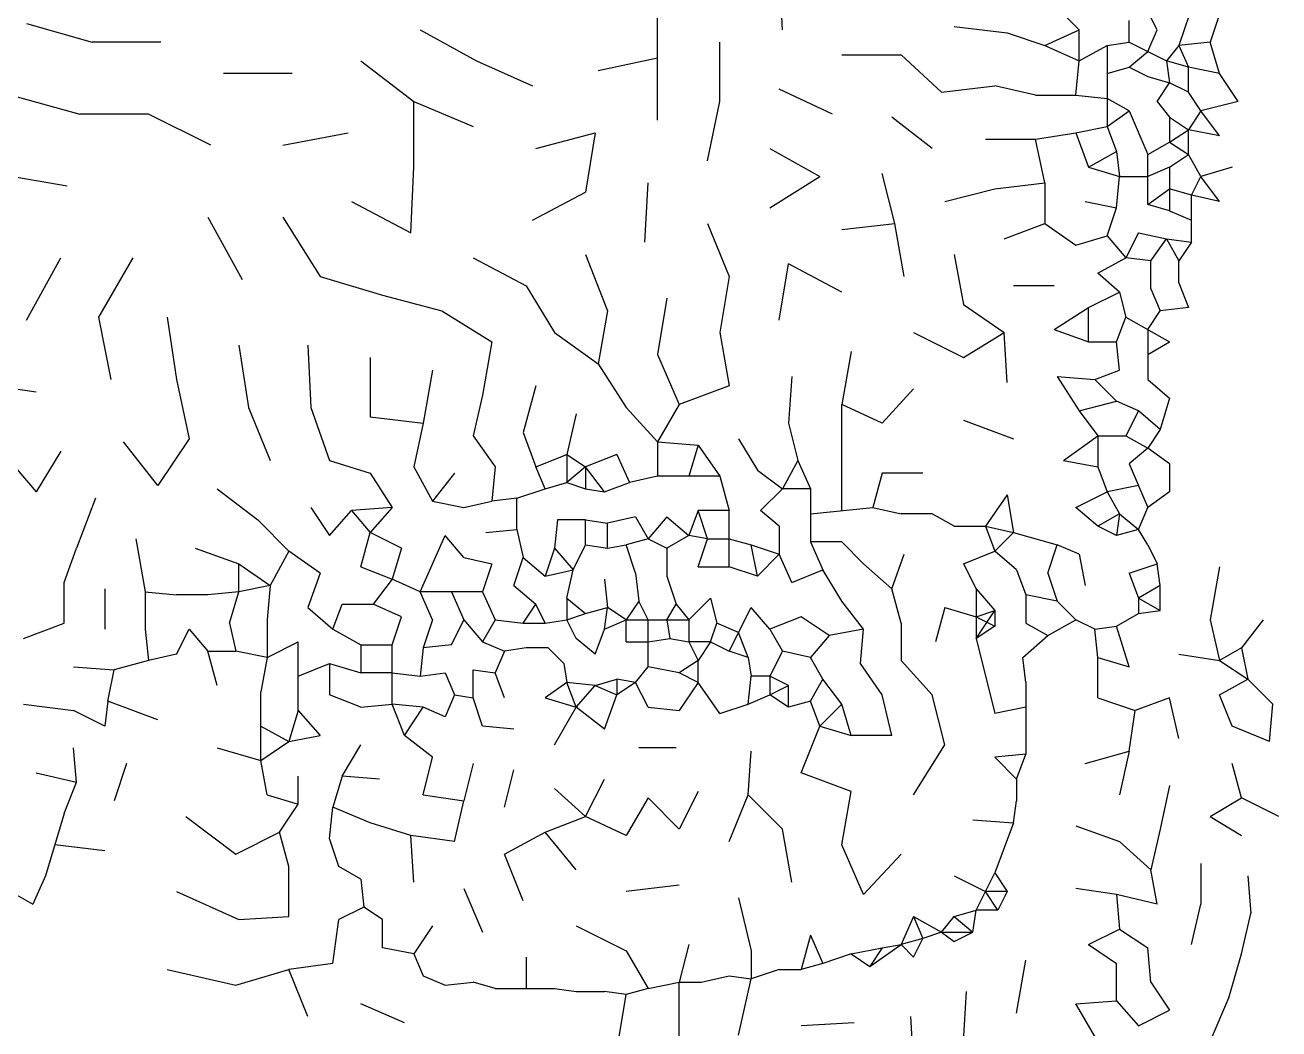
# Model space of a CAD drawing. Extents: x 102 to 1205, y 1 to 1186.
# Drawn here: x 560.5 to 962, y 503 to 824.5 of the extents above; entities that cross this region are included whole.
import ezdxf

# ---------------------------------------------------------------- set-up
doc = ezdxf.new("R2010")
doc.units = 0
doc.layers.add('SKETCH', color=1, linetype='CONTINUOUS')

msp = doc.modelspace()

# ---------------------------------------------------------------- linework, layer by layer
at = {"layer": 'SKETCH'}
for p, q in [((803, 823), (802, 842)), ((936, 836), (930, 818)), ((763, 794), (763, 833)), ((923, 823), (917, 835)), ((891, 830), (898, 823)), ((943, 828), (940, 819)), ((561, 825), (582, 819)), ((858, 824), (875, 822)), ((914, 819), (914, 826)), ((687, 823), (705, 813)), ((875, 822), (887, 818)), ((887, 818), (898, 823)), ((898, 813), (898, 823)), ((920, 816), (923, 823)), ((604, 819), (582, 819)), ((783, 800), (783, 819)), ((887, 818), (898, 813)), ((898, 813), (907, 818)), ((907, 818), (914, 819)), ((907, 818), (907, 792)), ((914, 819), (926, 813)), ((914, 811), (920, 816)), ((930, 818), (926, 813)), ((940, 819), (930, 818)), ((930, 818), (933, 811)), ((943, 809), (940, 819)), ((668, 813), (685, 800)), ((705, 813), (723, 805)), ((744, 810), (763, 814)), ((822, 815), (841, 815)), ((841, 815), (854, 803)), ((897, 802), (898, 813)), ((933, 811), (926, 813)), ((926, 813), (927, 806)), ((646, 809), (624, 809)), ((907, 809), (914, 811)), ((914, 811), (920, 808)), ((920, 808), (927, 806)), ((933, 803), (933, 811)), ((943, 809), (933, 811)), ((949, 800), (943, 809)), ((819, 796), (802, 804)), ((854, 803), (871, 805)), ((884, 802), (871, 805)), ((923, 800), (927, 806)), ((933, 803), (927, 806)), ((937, 797), (933, 803)), ((556, 802), (578, 796)), ((685, 800), (704, 792)), ((685, 779), (685, 800)), ((779, 781), (783, 800)), ((884, 802), (897, 802)), ((897, 802), (907, 801)), ((914, 797), (907, 801)), ((923, 800), (927, 795)), ((949, 800), (937, 797)), ((600, 796), (578, 796)), ((620, 786), (600, 796)), ((851, 785), (838, 795)), ((907, 792), (914, 797)), ((914, 797), (920, 783)), ((927, 795), (933, 791)), ((927, 795), (927, 787)), ((937, 797), (933, 791)), ((943, 789), (937, 797)), ((897, 790), (907, 792)), ((907, 792), (910, 784)), ((927, 787), (933, 791)), ((943, 789), (933, 791)), ((933, 783), (933, 791)), ((643, 786), (664, 790)), ((724, 785), (743, 790)), ((743, 790), (740, 771)), ((868, 788), (884, 788)), ((884, 788), (897, 790)), ((887, 774), (884, 788)), ((897, 790), (901, 779)), ((920, 783), (927, 787)), ((927, 787), (933, 783)), ((799, 785), (815, 776)), ((901, 779), (910, 784)), ((910, 784), (911, 776)), ((920, 767), (920, 783)), ((927, 779), (933, 783)), ((937, 776), (933, 783)), ((684, 758), (685, 779)), ((901, 779), (911, 776)), ((927, 779), (920, 776)), ((927, 779), (927, 765)), ((947, 779), (937, 776)), ((551, 777), (574, 773)), ((799, 766), (815, 776)), ((839, 761), (835, 777)), ((910, 766), (911, 776)), ((911, 776), (920, 776)), ((934, 770), (937, 776)), ((943, 768), (937, 776)), ((723, 762), (740, 771)), ((759, 755), (760, 774)), ((855, 768), (871, 772)), ((871, 772), (887, 774)), ((887, 774), (887, 761)), ((920, 767), (927, 772)), ((934, 770), (927, 772)), ((665, 768), (684, 758)), ((900, 768), (910, 766)), ((927, 765), (920, 767)), ((934, 755), (934, 770)), ((943, 768), (934, 770)), ((619, 763), (630, 743)), ((643, 763), (655, 744)), ((907, 757), (910, 766)), ((927, 765), (934, 762)), ((779, 761), (786, 744)), ((822, 759), (839, 761)), ((842, 744), (839, 761)), ((874, 756), (887, 761)), ((887, 761), (897, 754)), ((897, 754), (907, 757)), ((907, 757), (913, 750)), ((917, 758), (913, 750)), ((917, 758), (926, 756)), ((921, 749), (926, 756)), ((926, 756), (930, 749)), ((926, 756), (934, 755)), ((934, 755), (930, 749)), ((740, 751), (747, 733)), ((858, 751), (861, 735)), ((561, 730), (572, 750)), ((595, 750), (584, 731)), ((704, 750), (721, 741)), ((802, 730), (805, 748)), ((822, 739), (805, 748)), ((904, 745), (913, 750)), ((921, 749), (913, 750)), ((921, 740), (921, 749)), ((930, 742), (930, 749)), ((655, 744), (675, 738)), ((786, 744), (783, 726)), ((911, 739), (904, 745)), ((721, 741), (730, 726)), ((890, 741), (877, 741)), ((901, 734), (911, 739)), ((911, 739), (913, 731)), ((921, 740), (924, 733)), ((930, 742), (933, 734)), ((675, 738), (694, 733)), ((766, 737), (763, 719)), ((861, 735), (874, 726)), ((584, 731), (588, 711)), ((606, 731), (609, 711)), ((694, 733), (710, 723)), ((747, 733), (744, 716)), ((890, 727), (901, 734)), ((901, 723), (901, 734)), ((910, 723), (913, 731)), ((913, 731), (927, 723)), ((920, 727), (924, 733)), ((933, 734), (924, 733)), ((890, 727), (901, 723)), ((920, 727), (920, 711)), ((710, 723), (707, 706)), ((730, 726), (744, 716)), ((783, 726), (786, 709)), ((845, 726), (861, 718)), ((861, 718), (874, 726)), ((875, 710), (874, 726)), ((901, 723), (910, 723)), ((911, 714), (910, 723)), ((920, 719), (927, 723)), ((629, 722), (632, 702)), ((651, 722), (652, 702)), ((763, 719), (770, 703)), ((825, 720), (822, 703)), ((671, 718), (671, 699)), ((744, 716), (753, 702)), ((609, 711), (613, 692)), ((691, 714), (688, 697)), ((806, 712), (805, 697)), ((891, 712), (903, 711)), ((891, 712), (898, 701)), ((903, 711), (911, 714)), ((903, 711), (910, 704)), ((920, 711), (927, 705)), ((544, 710), (564, 707)), ((724, 709), (720, 694)), ((786, 709), (770, 703)), ((845, 708), (835, 697)), ((707, 706), (704, 693)), ((770, 703), (763, 691)), ((835, 697), (822, 703)), ((822, 669), (822, 703)), ((898, 701), (910, 704)), ((917, 701), (910, 704)), ((927, 705), (924, 695)), ((632, 702), (639, 685)), ((652, 702), (658, 685)), ((671, 699), (688, 697)), ((737, 700), (734, 687)), ((753, 702), (763, 691)), ((898, 701), (904, 693)), ((917, 701), (913, 693)), ((924, 695), (917, 701)), ((688, 697), (685, 683)), ((805, 697), (808, 685)), ((861, 698), (877, 692)), ((924, 695), (920, 689)), ((603, 677), (592, 691)), ((613, 692), (603, 677)), ((704, 693), (711, 683)), ((720, 694), (724, 683)), ((763, 691), (763, 680)), ((763, 691), (776, 690)), ((789, 692), (795, 682)), ((893, 685), (904, 693)), ((904, 693), (913, 693)), ((904, 693), (904, 683)), ((913, 693), (920, 689)), ((553, 688), (564, 675)), ((572, 688), (564, 675)), ((724, 683), (734, 687)), ((734, 687), (740, 683)), ((734, 687), (734, 678)), ((750, 687), (740, 683)), ((750, 687), (754, 678)), ((776, 690), (773, 680)), ((776, 690), (783, 680)), ((920, 689), (914, 684)), ((927, 684), (920, 689)), ((658, 685), (671, 681)), ((685, 683), (691, 672)), ((711, 683), (710, 672)), ((727, 676), (724, 683)), ((740, 683), (734, 678)), ((746, 675), (740, 683)), ((740, 683), (740, 676)), ((808, 685), (803, 676)), ((808, 685), (812, 676)), ((893, 685), (904, 683)), ((904, 683), (907, 675)), ((914, 684), (920, 670)), ((927, 684), (927, 675)), ((671, 681), (678, 670)), ((698, 681), (691, 672)), ((763, 680), (754, 678)), ((783, 680), (763, 680)), ((783, 680), (786, 669)), ((795, 682), (803, 676)), ((835, 681), (832, 670)), ((848, 681), (835, 681)), ((622, 676), (635, 666)), ((718, 673), (727, 676)), ((727, 676), (734, 678)), ((734, 678), (740, 676)), ((740, 676), (746, 675)), ((746, 675), (754, 678)), ((803, 676), (796, 669)), ((812, 676), (803, 676)), ((812, 676), (812, 659)), ((897, 670), (907, 675)), ((917, 677), (907, 675)), ((907, 675), (911, 668)), ((927, 675), (920, 670)), ((583, 673), (577, 657)), ((691, 672), (701, 670)), ((701, 670), (710, 672)), ((718, 673), (710, 672)), ((718, 663), (718, 673)), ((875, 674), (868, 664)), ((875, 674), (877, 662)), ((652, 670), (658, 661)), ((658, 661), (665, 669)), ((678, 670), (665, 669)), ((665, 669), (671, 662)), ((678, 670), (671, 662)), ((756, 667), (747, 665)), ((756, 667), (760, 660)), ((766, 667), (760, 660)), ((766, 667), (773, 661)), ((776, 669), (773, 661)), ((779, 660), (776, 669)), ((786, 669), (776, 669)), ((786, 651), (786, 669)), ((802, 664), (796, 669)), ((812, 668), (832, 670)), ((832, 670), (841, 668)), ((851, 668), (841, 668)), ((858, 664), (851, 668)), ((904, 664), (897, 670)), ((911, 668), (904, 664)), ((911, 668), (910, 661)), ((911, 668), (917, 663)), ((917, 663), (920, 670)), ((635, 666), (645, 656)), ((708, 662), (718, 663)), ((718, 663), (720, 654)), ((731, 666), (730, 657)), ((740, 666), (731, 666)), ((740, 666), (747, 665)), ((740, 658), (740, 666)), ((747, 657), (747, 665)), ((802, 664), (802, 655)), ((858, 664), (868, 664)), ((868, 664), (871, 656)), ((868, 664), (877, 662)), ((910, 661), (904, 664)), ((917, 663), (910, 661)), ((920, 658), (917, 663)), ((596, 660), (599, 643)), ((668, 651), (671, 662)), ((681, 657), (671, 662)), ((687, 643), (695, 661)), ((701, 654), (695, 661)), ((760, 660), (753, 658)), ((760, 660), (766, 657)), ((773, 661), (766, 657)), ((779, 660), (773, 661)), ((776, 651), (779, 660)), ((779, 660), (786, 660)), ((786, 660), (793, 658)), ((812, 659), (816, 650)), ((822, 659), (812, 659)), ((822, 659), (829, 652)), ((871, 656), (877, 662)), ((877, 662), (891, 658)), ((573, 646), (577, 657)), ((615, 657), (629, 652)), ((645, 656), (639, 645)), ((655, 649), (645, 656)), ((681, 657), (678, 647)), ((730, 657), (727, 648)), ((730, 657), (736, 650)), ((736, 650), (740, 658)), ((740, 658), (747, 657)), ((747, 657), (753, 658)), ((756, 649), (753, 658)), ((766, 657), (766, 648)), ((793, 658), (802, 655)), ((795, 648), (793, 658)), ((795, 648), (802, 655)), ((806, 646), (802, 655)), ((838, 644), (842, 655)), ((861, 652), (871, 656)), ((878, 650), (871, 656)), ((888, 649), (891, 658)), ((898, 655), (891, 658)), ((898, 655), (900, 645)), ((920, 658), (923, 652)), ((629, 652), (639, 645)), ((629, 643), (629, 652)), ((668, 651), (678, 647)), ((701, 654), (710, 652)), ((710, 652), (707, 643)), ((717, 645), (720, 654)), ((720, 654), (727, 648)), ((776, 651), (786, 651)), ((795, 648), (786, 651)), ((829, 652), (838, 644)), ((861, 652), (865, 644)), ((914, 649), (923, 652)), ((924, 645), (923, 652)), ((943, 651), (940, 634)), ((655, 649), (651, 638)), ((678, 647), (672, 639)), ((687, 643), (678, 647)), ((727, 648), (736, 650)), ((734, 641), (736, 650)), ((746, 647), (747, 638)), ((756, 649), (757, 640)), ((766, 648), (769, 639)), ((806, 646), (816, 650)), ((822, 640), (816, 650)), ((878, 650), (881, 642)), ((888, 649), (891, 640)), ((914, 649), (917, 641)), ((573, 633), (573, 646)), ((586, 644), (586, 631)), ((599, 643), (609, 642)), ((599, 643), (599, 631)), ((629, 643), (619, 642)), ((626, 633), (629, 643)), ((639, 645), (629, 643)), ((639, 645), (638, 634)), ((691, 634), (687, 643)), ((707, 643), (687, 643)), ((697, 643), (701, 634)), ((707, 643), (711, 634)), ((717, 645), (724, 639)), ((841, 633), (838, 644)), ((865, 644), (865, 628)), ((865, 644), (871, 637)), ((924, 645), (917, 641)), ((924, 637), (924, 645)), ((619, 642), (609, 642)), ((659, 631), (662, 639)), ((662, 639), (672, 639)), ((681, 635), (672, 639)), ((720, 633), (724, 639)), ((727, 633), (724, 639)), ((734, 641), (734, 634)), ((734, 641), (740, 636)), ((757, 640), (753, 634)), ((760, 634), (757, 640)), ((766, 634), (769, 639)), ((769, 639), (773, 634)), ((780, 641), (773, 634)), ((780, 641), (782, 633)), ((829, 631), (822, 640)), ((891, 640), (881, 642)), ((881, 642), (881, 633)), ((891, 640), (897, 634)), ((917, 641), (917, 636)), ((917, 641), (924, 637)), ((651, 638), (659, 631)), ((678, 626), (681, 635)), ((734, 634), (740, 636)), ((740, 636), (747, 638)), ((746, 631), (747, 638)), ((753, 634), (747, 638)), ((786, 624), (793, 638)), ((799, 631), (793, 638)), ((809, 635), (799, 631)), ((818, 629), (809, 635)), ((855, 638), (852, 627)), ((855, 638), (865, 635)), ((865, 635), (871, 637)), ((865, 628), (871, 637)), ((865, 635), (871, 632)), ((871, 637), (871, 632)), ((910, 632), (917, 636)), ((917, 636), (924, 637)), ((560, 628), (573, 633)), ((599, 631), (600, 621)), ((609, 623), (613, 631)), ((613, 631), (619, 624)), ((626, 633), (628, 624)), ((638, 634), (638, 622)), ((659, 631), (668, 626)), ((691, 634), (688, 625)), ((697, 626), (701, 634)), ((701, 634), (707, 627)), ((711, 634), (707, 627)), ((711, 634), (720, 633)), ((720, 633), (727, 633)), ((727, 633), (734, 634)), ((737, 628), (734, 634)), ((743, 623), (746, 631)), ((746, 631), (753, 634)), ((753, 634), (773, 634)), ((753, 627), (753, 634)), ((760, 619), (760, 634)), ((766, 634), (767, 628)), ((773, 634), (773, 627)), ((780, 627), (782, 633)), ((789, 630), (782, 633)), ((799, 631), (803, 624)), ((829, 631), (818, 629)), ((828, 620), (829, 631)), ((841, 633), (841, 621)), ((871, 632), (865, 628)), ((881, 633), (888, 629)), ((888, 629), (897, 634)), ((903, 631), (897, 634)), ((903, 631), (910, 632)), ((904, 622), (903, 631)), ((914, 619), (910, 632)), ((940, 634), (943, 621)), ((957, 634), (950, 625)), ((638, 622), (648, 627)), ((648, 605), (648, 627)), ((707, 627), (714, 624)), ((743, 623), (737, 628)), ((753, 627), (760, 627)), ((760, 627), (767, 628)), ((767, 628), (773, 627)), ((780, 627), (773, 627)), ((773, 627), (776, 621)), ((780, 627), (776, 621)), ((780, 627), (786, 624)), ((792, 622), (789, 630)), ((818, 629), (812, 622)), ((865, 628), (871, 604)), ((880, 622), (888, 629)), ((609, 623), (600, 621)), ((622, 613), (619, 624)), ((619, 624), (628, 624)), ((638, 622), (628, 624)), ((668, 626), (668, 617)), ((668, 626), (678, 626)), ((678, 607), (678, 626)), ((688, 625), (687, 616)), ((697, 626), (688, 625)), ((714, 624), (711, 617)), ((721, 625), (714, 624)), ((728, 625), (721, 625)), ((728, 625), (733, 620)), ((792, 622), (786, 624)), ((803, 624), (799, 616)), ((812, 622), (803, 624)), ((930, 623), (943, 621)), ((950, 625), (943, 621)), ((950, 625), (952, 615)), ((576, 619), (589, 618)), ((600, 621), (589, 618)), ((638, 622), (636, 611)), ((648, 616), (658, 620)), ((658, 620), (658, 610)), ((658, 620), (668, 617)), ((733, 620), (734, 614)), ((756, 614), (760, 619)), ((770, 617), (760, 619)), ((776, 621), (770, 617)), ((776, 614), (776, 621)), ((792, 622), (793, 616)), ((816, 615), (812, 622)), ((835, 610), (828, 620)), ((851, 610), (841, 621)), ((881, 614), (880, 622)), ((904, 609), (904, 622)), ((904, 622), (914, 619)), ((943, 621), (952, 615)), ((587, 608), (589, 618)), ((678, 617), (668, 617)), ((678, 617), (687, 616)), ((687, 616), (695, 617)), ((695, 617), (698, 610)), ((704, 609), (704, 618)), ((704, 618), (711, 617)), ((714, 609), (711, 617)), ((743, 613), (750, 615)), ((750, 615), (750, 610)), ((756, 614), (750, 615)), ((776, 614), (770, 617)), ((792, 607), (793, 616)), ((799, 616), (793, 616)), ((805, 613), (799, 616)), ((799, 616), (799, 610)), ((812, 608), (816, 615)), ((822, 607), (816, 615)), ((943, 610), (952, 615)), ((960, 607), (952, 615)), ((636, 589), (636, 611)), ((734, 614), (727, 609)), ((737, 606), (734, 614)), ((743, 613), (734, 614)), ((737, 606), (743, 613)), ((743, 613), (750, 610)), ((756, 614), (750, 610)), ((760, 606), (756, 614)), ((776, 614), (770, 605)), ((783, 604), (776, 614)), ((799, 610), (805, 613)), ((805, 606), (805, 613)), ((881, 614), (881, 591)), ((560, 607), (576, 605)), ((587, 608), (586, 600)), ((603, 602), (587, 608)), ((668, 606), (658, 610)), ((668, 606), (678, 607)), ((688, 606), (678, 607)), ((682, 597), (678, 607)), ((698, 610), (695, 603)), ((698, 610), (704, 609)), ((707, 600), (704, 609)), ((727, 609), (737, 606)), ((746, 599), (750, 610)), ((783, 604), (792, 607)), ((792, 607), (799, 610)), ((805, 606), (799, 610)), ((812, 608), (805, 606)), ((815, 600), (812, 608)), ((822, 607), (815, 600)), ((825, 597), (822, 607)), ((838, 597), (835, 610)), ((855, 594), (851, 610)), ((904, 609), (916, 605)), ((927, 609), (916, 605)), ((930, 596), (927, 609)), ((947, 600), (943, 610)), ((959, 595), (960, 607)), ((586, 600), (576, 605)), ((648, 605), (645, 595)), ((648, 605), (655, 597)), ((682, 597), (688, 606)), ((695, 603), (688, 606)), ((730, 594), (737, 606)), ((746, 599), (737, 606)), ((760, 606), (770, 605)), ((881, 606), (871, 604)), ((914, 592), (916, 605)), ((636, 600), (645, 595)), ((717, 599), (707, 600)), ((809, 585), (815, 600)), ((815, 600), (825, 597)), ((959, 595), (947, 600)), ((636, 589), (645, 595)), ((645, 595), (655, 597)), ((691, 590), (682, 597)), ((838, 597), (825, 597)), ((577, 582), (576, 593)), ((622, 593), (636, 589)), ((662, 584), (668, 594)), ((769, 593), (757, 593)), ((792, 578), (793, 592)), ((845, 578), (855, 594)), ((881, 591), (871, 590)), ((878, 583), (881, 591)), ((900, 588), (914, 592)), ((914, 592), (911, 578)), ((593, 588), (589, 576)), ((638, 578), (636, 589)), ((688, 578), (691, 590)), ((704, 588), (701, 576)), ((878, 583), (871, 590)), ((950, 577), (947, 588)), ((564, 585), (577, 582)), ((648, 575), (648, 584)), ((662, 584), (659, 574)), ((674, 583), (662, 584)), ((714, 574), (717, 586)), ((740, 571), (746, 583)), ((825, 579), (809, 585)), ((878, 583), (878, 576)), ((573, 572), (577, 582)), ((730, 580), (740, 571)), ((776, 579), (770, 567)), ((822, 562), (825, 579)), ((927, 581), (924, 567)), ((638, 578), (648, 575)), ((642, 566), (648, 575)), ((688, 578), (701, 576)), ((698, 563), (701, 576)), ((760, 577), (753, 565)), ((760, 577), (770, 567)), ((786, 563), (792, 578)), ((803, 567), (792, 578)), ((877, 569), (878, 576)), ((940, 571), (950, 577)), ((962, 571), (950, 577)), ((573, 572), (567, 552)), ((612, 571), (628, 559)), ((658, 564), (659, 574)), ((671, 569), (659, 574)), ((727, 566), (740, 571)), ((753, 565), (740, 571)), ((940, 571), (950, 565)), ((684, 565), (671, 569)), ((806, 550), (803, 567)), ((864, 570), (877, 569)), ((877, 569), (871, 553)), ((897, 568), (911, 563)), ((924, 567), (921, 554)), ((628, 559), (642, 566)), ((645, 555), (642, 566)), ((661, 555), (658, 564)), ((698, 563), (684, 565)), ((685, 550), (684, 565)), ((714, 559), (727, 566)), ((737, 554), (727, 566)), ((911, 563), (921, 554)), ((586, 560), (570, 562)), ((720, 544), (714, 559)), ((829, 546), (822, 562)), ((841, 559), (829, 546)), ((645, 539), (645, 555)), ((668, 551), (661, 555)), ((937, 556), (937, 543)), ((547, 552), (563, 543)), ((567, 552), (563, 543)), ((668, 551), (669, 542)), ((858, 552), (868, 547)), ((865, 541), (871, 553)), ((871, 553), (875, 547)), ((923, 543), (921, 554)), ((952, 552), (953, 540)), ((609, 547), (629, 538)), ((701, 548), (707, 534)), ((770, 549), (753, 547)), ((875, 547), (868, 547)), ((872, 541), (868, 547)), ((875, 547), (872, 541)), ((910, 546), (897, 548)), ((789, 545), (793, 528)), ((910, 546), (911, 535)), ((923, 543), (910, 546)), ((934, 530), (937, 543)), ((629, 538), (645, 539)), ((669, 542), (661, 538)), ((675, 538), (669, 542)), ((845, 539), (841, 530)), ((845, 539), (848, 532)), ((845, 539), (854, 534)), ((854, 534), (858, 539)), ((858, 539), (865, 541)), ((858, 539), (864, 534)), ((864, 534), (865, 541)), ((872, 541), (865, 541)), ((950, 527), (953, 540)), ((659, 524), (661, 538)), ((675, 529), (675, 538)), ((691, 536), (685, 527)), ((737, 536), (753, 528)), ((854, 534), (848, 532)), ((854, 534), (858, 531)), ((854, 534), (864, 534)), ((858, 531), (864, 534)), ((901, 530), (911, 535)), ((911, 535), (920, 529)), ((773, 530), (770, 518)), ((812, 533), (809, 522)), ((812, 533), (816, 524)), ((831, 523), (841, 530)), ((835, 529), (841, 530)), ((848, 532), (841, 530)), ((841, 530), (845, 526)), ((845, 526), (848, 532)), ((901, 530), (910, 524)), ((685, 527), (675, 529)), ((685, 527), (688, 520)), ((721, 526), (721, 516)), ((753, 528), (760, 516)), ((793, 528), (793, 519)), ((825, 527), (816, 524)), ((825, 527), (835, 529)), ((825, 527), (831, 523)), ((835, 529), (831, 523)), ((921, 518), (920, 529)), ((946, 513), (950, 527)), ((606, 522), (628, 517)), ((628, 517), (645, 522)), ((659, 524), (645, 522)), ((651, 507), (645, 522)), ((802, 522), (793, 519)), ((802, 522), (809, 522)), ((816, 524), (809, 522)), ((878, 508), (881, 525)), ((910, 512), (910, 524)), ((688, 520), (695, 517)), ((695, 517), (704, 518)), ((711, 516), (704, 518)), ((760, 516), (770, 518)), ((770, 499), (770, 518)), ((770, 518), (777, 518)), ((777, 518), (786, 520)), ((786, 520), (793, 519)), ((789, 501), (793, 519)), ((921, 518), (927, 509)), ((711, 516), (730, 516)), ((730, 516), (737, 515)), ((737, 515), (746, 515)), ((753, 514), (746, 515)), ((750, 496), (753, 514)), ((760, 516), (753, 514)), ((861, 499), (862, 515)), ((682, 505), (668, 511)), ((897, 511), (910, 512)), ((904, 499), (897, 511)), ((910, 512), (917, 504)), ((940, 499), (946, 513)), ((844, 507), (845, 491)), ((917, 504), (927, 509)), ((826, 505), (809, 504))]:
    msp.add_line(p, q, dxfattribs=at)

doc.saveas('drawing.dxf')
